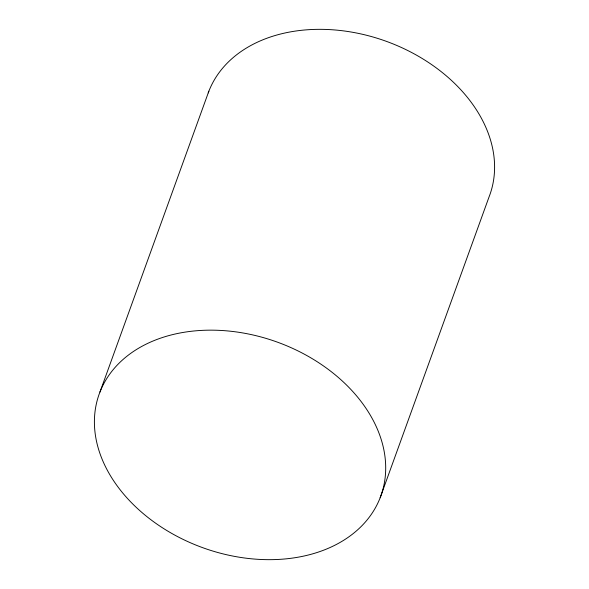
<?xml version="1.0" encoding="UTF-8"?>
<svg xmlns="http://www.w3.org/2000/svg" width="589" height="589" viewBox="0 0 589 589"><rect width="100%" height="100%" fill="white"/><g stroke="black" fill="none" stroke-linecap="round" stroke-linejoin="round"><path stroke-width="0.88" d="M99.953 392.053L208.845 91.229M380.155 497.771A149.753 109.34 19.9 0 0 204.479 330.274A149.753 109.34 19.9 0 0 135.529 506.695A149.753 109.34 19.9 0 0 380.155 497.771L489.047 196.947A149.753 109.34 19.9 0 0 387.614 41.804A149.753 109.34 19.9 0 0 208.219 92.893"/></g></svg>
